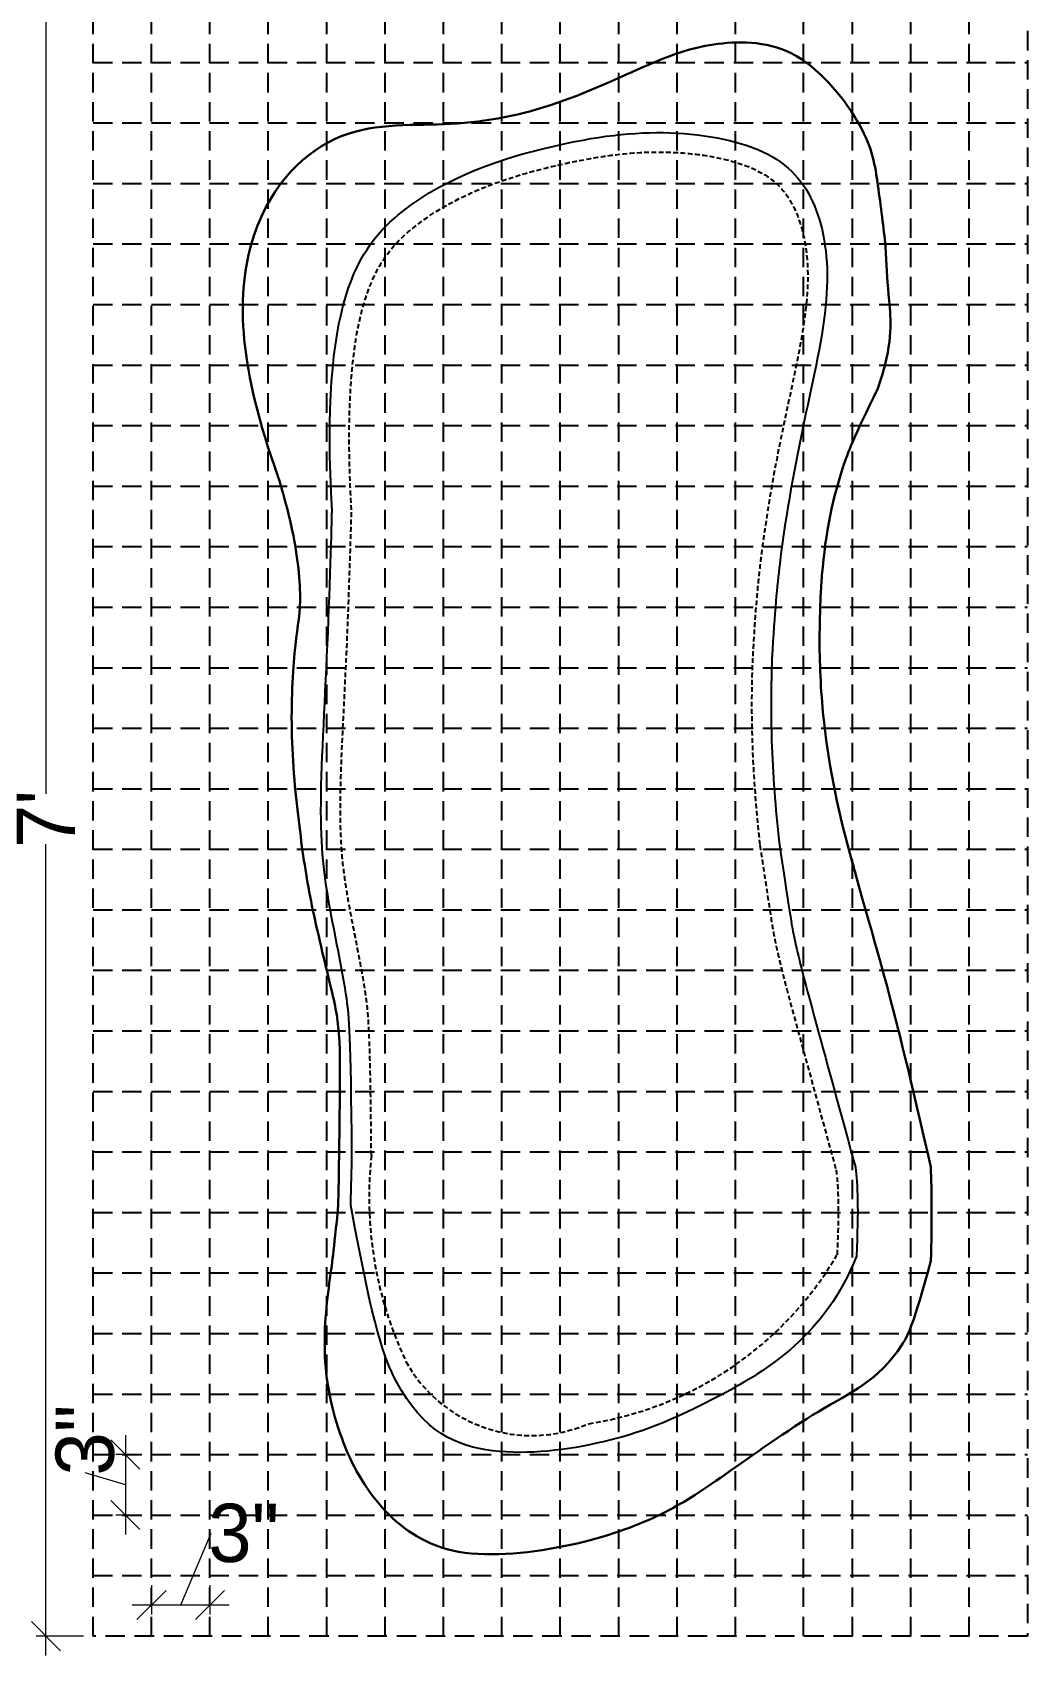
# Model space of a CAD drawing. Header units: millimetres. Extents: x 56222 to 3066687, y -650199 to -121287.
# Drawn here: x 134190.9 to 134242.2, y -184008.4 to -183924.8 of the extents above; entities that cross this region are included whole.
import ezdxf

# ---------------------------------------------------------------- set-up
doc = ezdxf.new("R2010")
doc.units = ezdxf.units.MM
doc.header["$MEASUREMENT"] = 0
doc.header["$PDMODE"] = 35
for name, pattern in [('DASHED', [0.75, 0.5, -0.25]), ('DASHED2', [0.375, 0.25, -0.125]), ('DASHEDX2', [1.5, 1, -0.5])]:
    doc.linetypes.add(name, pattern=pattern)
doc.layers.get('Defpoints').update_dxf_attribs({"color": 220})
for name, color, linetype, lineweight in [('Dimension', 10, 'DASHEDX2', 20), ('FURNITURE', 32, 'Continuous', 9), ('furniture dimensions', 1, 'DASHED', 0), ('glass', 132, 'Continuous', 20), ('wall', 7, 'Continuous', 30)]:
    doc.layers.add(name, color=color, linetype=linetype, lineweight=lineweight)
doc.styles.add('century g', font='GOTHIC.TTF')
doc.dimstyles.new('Archana', dxfattribs={"dimtxt": 2, "dimasz": 0.75, "dimexe": 0.5, "dimexo": 0.5, "dimgap": 0, "dimtad": 0, "dimzin": 0, "dimdsep": 46, "dimlunit": 4, "dimtxsty": 'century g', "dimblk": 'OBLIQUE', "dimcen": 0, "dimdle": 1, "dimclrd": 256, "dimclre": 256, "dimclrt": 256, "dimadec": 0, "dimazin": 0, "dimtfac": 1, "dimtofl": 0, "dimtmove": 1, "dimatfit": 3, "dimfxl": 1, "dimfxlon": 1, "dimtolj": 1, "dimtzin": 0, "dimlwd": -1, "dimlwe": -1, "dimarcsym": 0})

# ---------------------------------------------------------------- blocks, each defined once
blk = doc.blocks.new('_Oblique')
at = {"layer": 'wall', "color": 0, "lineweight": -2}
blk.add_line((-0.5, -0.5), (0.5, 0.5), dxfattribs=at)
blk = doc.blocks.new('*D488')
at = {"layer": 'Defpoints', "color": 0, "linetype": 'Continuous', "lineweight": 30, "transparency": 16777216}
for p in [(134194.018, -183923.248, 0.119), (134191.588, -184007.407), (134194.018, -184007.407, 0.119)]:
    blk.add_point(p, dxfattribs=at)
at = {"layer": 'furniture dimensions', "color": 5, "linetype": 'Continuous', "transparency": 16777216}
for p, q in [((134191.588, -183922.248), (134191.588, -183964.037)), ((134191.588, -184008.407), (134191.588, -183966.617)), ((134193.519, -184007.407), (134191.088, -184007.407))]:
    blk.add_line(p, q, dxfattribs=at)
at = {"layer": 'furniture dimensions', "color": 5, "linetype": 'ByBlock', "transparency": 16777216}
blk.add_line((134193.519, -183923.248), (134191.088, -183923.248), dxfattribs=at)
at = {"layer": 'furniture dimensions', "color": 5, "linetype": 'Continuous', "transparency": 16777216, "xscale": 1.5, "yscale": 1.5, "zscale": 1.5}
for p, rotation in [((134191.588, -183923.248), 90), ((134191.588, -184007.407), 270)]:
    blk.add_blockref('_Oblique', p, dxfattribs=dict(at, rotation=rotation))
at = {"layer": 'furniture dimensions', "linetype": 'Continuous', "lineweight": 0, "transparency": 16777216, "insert": (134191.588, -183965.327), "char_height": 3, "attachment_point": 5, "rotation": 90, "style": 'century g'}
blk.add_mtext("\\A1;7'", dxfattribs=at)
blk = doc.blocks.new('*D490')
at = {"layer": 'Defpoints', "color": 0, "linetype": 'Continuous', "lineweight": 30, "transparency": 16777216}
for p in [(134197.027, -183998.056, 0.119), (134195.684, -184001.173), (134197.027, -184001.173, 0.119)]:
    blk.add_point(p, dxfattribs=at)
at = {"layer": 'furniture dimensions', "color": 5, "linetype": 'Continuous', "transparency": 16777216}
for p, q in [((134195.684, -183997.056), (134195.684, -184002.173)), ((134195.684, -183999.614), (134193.608, -183998.991)), ((134196.528, -184001.173), (134195.184, -184001.173))]:
    blk.add_line(p, q, dxfattribs=at)
at = {"layer": 'furniture dimensions', "color": 5, "linetype": 'ByBlock', "transparency": 16777216}
blk.add_line((134196.528, -183998.056), (134195.184, -183998.056), dxfattribs=at)
at = {"layer": 'furniture dimensions', "color": 5, "linetype": 'Continuous', "transparency": 16777216, "xscale": 1.5, "yscale": 1.5, "zscale": 1.5}
for p, rotation in [((134195.684, -183998.056), 90), ((134195.684, -184001.173), 270)]:
    blk.add_blockref('_Oblique', p, dxfattribs=dict(at, rotation=rotation))
at = {"layer": 'furniture dimensions', "linetype": 'Continuous', "lineweight": 0, "transparency": 16777216, "insert": (134193.608, -183997.311), "char_height": 3, "attachment_point": 5, "rotation": 90, "style": 'century g'}
blk.add_mtext('\\A1;3"', dxfattribs=at)
blk = doc.blocks.new('*D491')
at = {"layer": 'Defpoints', "color": 0, "linetype": 'Continuous', "lineweight": 30, "transparency": 16777216}
for p in [(134197.027, -184004.29, 0.119), (134200.036, -184004.29, 0.119), (134200.036, -184005.801)]:
    blk.add_point(p, dxfattribs=at)
at = {"layer": 'furniture dimensions', "color": 5, "linetype": 'Continuous', "transparency": 16777216}
for p, q in [((134198.531, -184005.801), (134200.099, -184002.11)), ((134200.036, -184004.789), (134200.036, -184006.301)), ((134196.027, -184005.801), (134201.036, -184005.801))]:
    blk.add_line(p, q, dxfattribs=at)
at = {"layer": 'furniture dimensions', "color": 5, "linetype": 'ByBlock', "transparency": 16777216}
blk.add_line((134197.027, -184004.789), (134197.027, -184006.301), dxfattribs=at)
at = {"layer": 'furniture dimensions', "color": 5, "linetype": 'Continuous', "transparency": 16777216, "xscale": 1.5, "yscale": 1.5, "zscale": 1.5, "rotation": 180}
blk.add_blockref('_Oblique', (134197.027, -184005.801), dxfattribs=at)
at = {"layer": 'furniture dimensions', "color": 5, "linetype": 'Continuous', "transparency": 16777216, "xscale": 1.5, "yscale": 1.5, "zscale": 1.5}
blk.add_blockref('_Oblique', (134200.036, -184005.801), dxfattribs=at)
at = {"layer": 'furniture dimensions', "linetype": 'Continuous', "lineweight": 0, "transparency": 16777216, "insert": (134201.78, -184002.11), "char_height": 3, "attachment_point": 5, "style": 'century g'}
blk.add_mtext('\\A1;3"', dxfattribs=at)

msp = doc.modelspace()

# ---------------------------------------------------------------- linework, layer by layer
at = {"layer": 'Dimension', "color": 9, "lineweight": 25, "true_color": 0xc7c8ca}
for p, q in [((134194.018, -184007.407, 0.119), (134194.018, -183923.248, 0.119)), ((134197.027, -184007.407, 0.119), (134197.027, -183923.248, 0.119)), ((134200.036, -184007.407, 0.119), (134200.036, -183923.248, 0.119)), ((134203.044, -184007.407, 0.119), (134203.044, -183923.248, 0.119)), ((134206.053, -184007.407, 0.119), (134206.053, -183923.248, 0.119)), ((134209.062, -184007.407, 0.119), (134209.062, -183923.248, 0.119)), ((134212.07, -184007.407, 0.119), (134212.07, -183923.248, 0.119)), ((134215.079, -184007.407, 0.119), (134215.079, -183923.248, 0.119)), ((134218.088, -184007.407, 0.119), (134218.088, -183923.248, 0.119)), ((134221.097, -184007.407, 0.119), (134221.097, -183923.248, 0.119)), ((134224.105, -184007.407, 0.119), (134224.105, -183923.248, 0.119)), ((134227.114, -184007.407, 0.119), (134227.114, -183923.248, 0.119)), ((134230.623, -184007.407, 0.119), (134230.623, -183923.248, 0.119)), ((134233.131, -184007.407, 0.119), (134233.131, -183923.248, 0.119)), ((134236.14, -184007.407, 0.119), (134236.14, -183923.248, 0.119)), ((134239.149, -184007.407, 0.119), (134239.149, -183923.248, 0.119)), ((134242.157, -183923.248, 0.119), (134242.157, -184007.407, 0.119)), ((134194.018, -183926.365, 0.119), (134242.157, -183926.365, 0.119)), ((134194.018, -183929.482, 0.119), (134242.157, -183929.482, 0.119)), ((134194.018, -183932.599, 0.119), (134242.157, -183932.599, 0.119)), ((134194.018, -183935.716, 0.119), (134242.157, -183935.716, 0.119)), ((134194.018, -183938.833, 0.119), (134242.157, -183938.833, 0.119)), ((134194.018, -183941.95, 0.119), (134242.157, -183941.95, 0.119)), ((134194.018, -183945.067, 0.119), (134242.157, -183945.067, 0.119)), ((134194.018, -183948.184, 0.119), (134242.157, -183948.184, 0.119)), ((134194.018, -183951.301, 0.119), (134242.157, -183951.301, 0.119)), ((134194.018, -183954.418, 0.119), (134242.157, -183954.418, 0.119)), ((134194.018, -183957.535, 0.119), (134242.157, -183957.535, 0.119)), ((134194.018, -183960.652, 0.119), (134242.157, -183960.652, 0.119)), ((134194.018, -183963.769, 0.119), (134242.157, -183963.769, 0.119)), ((134194.018, -183966.886, 0.119), (134242.157, -183966.886, 0.119)), ((134194.018, -183970.003, 0.119), (134242.157, -183970.003, 0.119)), ((134194.018, -183973.12, 0.119), (134242.157, -183973.12, 0.119)), ((134194.018, -183976.237, 0.119), (134242.157, -183976.237, 0.119)), ((134194.018, -183979.354, 0.119), (134242.157, -183979.354, 0.119)), ((134194.018, -183982.471, 0.119), (134242.157, -183982.471, 0.119)), ((134194.018, -183985.588, 0.119), (134242.157, -183985.588, 0.119)), ((134194.018, -183988.705, 0.119), (134242.157, -183988.705, 0.119)), ((134194.018, -183991.822, 0.119), (134242.157, -183991.822, 0.119)), ((134194.018, -183994.939, 0.119), (134242.157, -183994.939, 0.119)), ((134194.018, -183998.056, 0.119), (134242.157, -183998.056, 0.119)), ((134194.018, -184001.173, 0.119), (134242.157, -184001.173, 0.119)), ((134194.018, -184004.29, 0.119), (134242.157, -184004.29, 0.119)), ((134242.157, -184007.407, 0.119), (134194.018, -184007.407, 0.119))]:
    msp.add_line(p, q, dxfattribs=at)
at = {"layer": 'FURNITURE', "lineweight": 30}
for points, knots in [([(134203.54, -183947.67, 0.119), (134201.539, -183942.123, 0.119), (134201.228, -183934.854, 0.119), (134206.343, -183929.315, 0.119), (134212.166, -183929.776, 0.119), (134217.574, -183928.852, 0.119), (134223.019, -183926.226, 0.119), (134225.976, -183925.241, 0.119), (134230.388, -183925.288, 0.119), (134234.049, -183929.917, 0.119), (134234.431, -183932.552, 0.119), (134234.916, -183936.106, 0.119), (134234.912, -183938.138, 0.119), (134235.282, -183940.444, 0.119), (134234.596, -183942.721, 0.119), (134234.45, -183943.166, 0.119)], [0, 0, 0, 0, 1, 2, 3, 4, 5, 6, 7, 8, 9, 10, 11, 12, 12.226744, 12.226744, 12.226744, 12.226744]), ([(134234.45, -183943.166, 0.119), (134233.194, -183945.688, 0.119), (134232.164, -183948.367, 0.119), (134231.613, -183951.407, 0.119), (134231.474, -183954.227, 0.119), (134231.441, -183956.137, 0.119)], [12.596585, 12.596585, 12.596585, 12.596585, 13, 14, 14.235018, 14.235018, 14.235018, 14.235018]), ([(134206.727, -183977.211, 0.119), (134206.722, -183977.022, 0.119), (134206.654, -183975.748, 0.119), (134206.433, -183974.613, 0.119), (134205.229, -183969.774, 0.119), (134204.726, -183966.552, 0.119), (134204.135, -183961.386, 0.119), (134204.353, -183956.232, 0.119), (134204.819, -183954.418, 0.119), (134204.446, -183950.537, 0.119), (134203.54, -183947.67, 0.119), (134203.54, -183947.67, 0.119)], [31.883555, 31.883555, 31.883555, 31.883555, 32, 33, 34, 35, 36, 37, 38, 39, 40, 40, 40, 40]), ([(134231.441, -183956.137, 0.119), (134231.446, -183957.523, 0.119), (134231.647, -183961.46, 0.119), (134232.484, -183965.306, 0.119), (134233.238, -183967.937, 0.119), (134233.238, -183967.937, 0.119)], [14.425563, 14.425563, 14.425563, 14.425563, 15, 16, 16.082085, 16.082085, 16.082085, 16.082085]), ([(134237.178, -183988.078, 0.119), (134236.274, -183991.418, 0.119), (134234.831, -183994.097, 0.119), (134231.62, -183995.473, 0.119), (134226.086, -183999.468, 0.119), (134223.546, -184001.127, 0.119), (134219.39, -184002.75, 0.119), (134212.64, -184003.644, 0.119), (134209.025, -184001.332, 0.119), (134206.856, -183997.913, 0.119), (134205.699, -183993.289, 0.119), (134206.151, -183989.333, 0.119), (134206.406, -183987.697, 0.119), (134206.651, -183985.211, 0.119)], [19.749544, 19.749544, 19.749544, 19.749544, 20, 21, 22, 23, 24, 25, 26, 27, 28, 29, 29.573606, 29.573606, 29.573606, 29.573606])]:
    msp.add_open_spline(points, degree=3, knots=knots, dxfattribs=at)
for points in [[(134233.238, -183967.937, 0.119), (134234.422, -183972.263, 0.119), (134235.13, -183974.172, 0.119), (134237.167, -183983.239, 0.119)], [(134206.651, -183985.211, 0.119), (134206.717, -183981.287, 0.119), (134206.739, -183979.305, 0.119), (134206.727, -183977.211, 0.119)], [(134237.167, -183983.239, 0.119), (134237.226, -183984.526, 0.119), (134237.237, -183986.104, 0.119), (134237.178, -183988.078, 0.119)]]:
    msp.add_open_spline(points, degree=3, dxfattribs=at)
at = {"layer": 'glass', "color": 3, "linetype": 'DASHED2', "lineweight": 25}
for centre, radius, start, end in [((134228.041, -183984.81, 0.119), 19.806, 173.7491, 205.27742), ((134216.777, -183978.623, 0.119), 18.063, 278.85295, 329.49548), ((134216.611, -183989.669, 0.119), 7.412, 209.04013, 293.41374)]:
    msp.add_arc(centre, radius, start, end, dxfattribs=at)
at = {"layer": 'glass', "lineweight": 25}
for points, knots in [([(134206.329, -183949.472, 0.119), (134205.72, -183938.738, 0.119), (134209.483, -183933.066, 0.119), (134217.997, -183930.398, 0.119), (134223.801, -183929.688, 0.119), (134229.329, -183930.793, 0.119), (134231.54, -183933.712, 0.119), (134232.133, -183938.288, 0.119), (134230.632, -183944.719, 0.119), (134229.521, -183950.508, 0.119), (134229.132, -183954.583, 0.119), (134228.991, -183957.077, 0.119)], [0, 0, 0, 0, 1, 2, 3, 4, 5, 6, 7, 8, 8.432235, 8.432235, 8.432235, 8.432235]), ([(134207.352, -183982.662, 0.119), (134207.298, -183976.387, 0.119), (134207.103, -183974.218, 0.119), (134206.184, -183969.989, 0.119), (134205.553, -183965.748, 0.119), (134206.15, -183956.586, 0.119), (134206.329, -183949.472, 0.119), (134206.329, -183949.472, 0.119)], [22.336169, 22.336169, 22.336169, 22.336169, 23, 24, 25, 26, 27, 27, 27, 27]), ([(134228.991, -183957.077, 0.119), (134228.937, -183958.418, 0.119), (134228.913, -183961.454, 0.119), (134229.162, -183964.794, 0.119), (134229.36, -183966.531, 0.119)], [8.5644061, 8.5644061, 8.5644061, 8.5644061, 9, 9.5061758, 9.5061758, 9.5061758, 9.5061758]), ([(134229.36, -183966.531, 0.119), (134229.976, -183970.647, 0.119), (134230.425, -183972.948, 0.119), (134230.989, -183974.794, 0.119), (134233.286, -183983.259, 0.119)], [9.8881173, 9.8881173, 9.8881173, 9.8881173, 10, 10.6503511, 10.6503511, 10.6503511, 10.6503511]), ([(134233.338, -183987.842, 0.119), (134231.767, -183991.884, 0.119), (134225.232, -183995.844, 0.119), (134220.459, -183997.574, 0.119), (134214.449, -183998.34, 0.119), (134210.294, -183996.61, 0.119), (134208.456, -183991.588, 0.119), (134207.294, -183985.219, 0.119)], [14.12882, 14.12882, 14.12882, 14.12882, 15, 16, 17, 18, 18.438541, 18.438541, 18.438541, 18.438541])]:
    msp.add_open_spline(points, degree=3, knots=knots, dxfattribs=at)
at = {"layer": 'glass', "color": 3, "linetype": 'DASHED2', "lineweight": 25}
for points, knots in [([(134207.327, -183949.415, 0.119), (134207.234, -183947.768, 0.119), (134207.2, -183946.315, 0.119), (134207.253, -183942.463, 0.119), (134207.495, -183940.574, 0.119), (134208.115, -183938.205, 0.119), (134208.422, -183937.469, 0.119), (134209.104, -183936.279, 0.119), (134209.479, -183935.823, 0.119), (134210.111, -183935.211, 0.119), (134210.338, -183935.016, 0.119), (134211.236, -183934.307, 0.119), (134211.94, -183933.865, 0.119), (134214.123, -183932.73, 0.119), (134215.673, -183932.228, 0.119), (134217.673, -183931.717, 0.119), (134218.21, -183931.594, 0.119), (134219.229, -183931.381, 0.119), (134219.716, -183931.292, 0.119), (134221.121, -183931.076, 0.119), (134221.986, -183930.998, 0.119), (134223.295, -183930.974, 0.119), (134223.76, -183930.985, 0.119), (134224.681, -183931.045, 0.119), (134225.134, -183931.094, 0.119), (134226.441, -183931.299, 0.119), (134227.242, -183931.512, 0.119), (134228.527, -183932.051, 0.119), (134228.991, -183932.366, 0.119), (134229.66, -183933.044, 0.119), (134229.899, -183933.391, 0.119), (134230.307, -183934.213, 0.119), (134230.475, -183934.69, 0.119), (134230.722, -183935.746, 0.119), (134230.801, -183936.329, 0.119), (134230.851, -183937.633, 0.119), (134230.818, -183938.353, 0.119), (134230.627, -183939.943, 0.119), (134230.472, -183940.81, 0.119), (134230.115, -183942.59, 0.119), (134229.916, -183943.497, 0.119), (134229.49, -183945.502, 0.119), (134229.265, -183946.602, 0.119), (134228.847, -183948.902, 0.119), (134228.653, -183950.102, 0.119), (134228.446, -183951.673, 0.119), (134228.408, -183951.976, 0.119), (134228.335, -183952.598, 0.119), (134228.3, -183952.919, 0.119), (134228.196, -183953.973, 0.119), (134228.13, -183954.795, 0.119), (134228.038, -183956.243, 0.119), (134228.016, -183956.616, 0.119), (134227.993, -183957.021, 0.119)], [0, 0, 0, 0, 0.155288, 0.155288, 0.465865, 0.465865, 0.677631, 0.677631, 0.889397, 0.889397, 0.999551, 0.999551, 1.302206, 1.302206, 1.907514, 1.907514, 2.138953, 2.138953, 2.370393, 2.370393, 2.833272, 2.833272, 3.093939, 3.093939, 3.354606, 3.354606, 3.875939, 3.875939, 4.397273, 4.397273, 4.825141, 4.825141, 5.253008, 5.253008, 5.680876, 5.680876, 6.119413, 6.119413, 6.55795, 6.55795, 6.970975, 6.970975, 7.44307, 7.44307, 7.915166, 7.915166, 8.02696, 8.02696, 8.138753, 8.138753, 8.36234, 8.36234, 8.432235, 8.432235, 8.432235, 8.432235]), ([(134208.352, -183982.653, 0.119), (134208.342, -183981.513, 0.119), (134208.332, -183980.55, 0.119), (134208.297, -183978.096, 0.119), (134208.269, -183977.039, 0.119), (134208.213, -183975.79, 0.119), (134208.187, -183975.425, 0.119), (134208.127, -183974.819, 0.119), (134208.093, -183974.581, 0.119), (134208.022, -183974.105, 0.119), (134207.983, -183973.864, 0.119), (134207.858, -183973.134, 0.119), (134207.765, -183972.639, 0.119), (134207.55, -183971.525, 0.119), (134207.426, -183970.906, 0.119), (134207.23, -183969.876, 0.119), (134207.154, -183969.461, 0.119), (134207.018, -183968.633, 0.119), (134206.958, -183968.217, 0.119), (134206.809, -183966.889, 0.119), (134206.751, -183965.897, 0.119), (134206.763, -183963.708, 0.119), (134206.799, -183962.665, 0.119), (134206.884, -183960.74, 0.119), (134206.925, -183959.909, 0.119), (134207.003, -183958.328, 0.119), (134207.04, -183957.589, 0.119), (134207.142, -183955.323, 0.119), (134207.2, -183953.73, 0.119), (134207.285, -183951.097, 0.119), (134207.314, -183950.059, 0.119), (134207.327, -183949.558, 0.119), (134207.328, -183949.498, 0.119), (134207.328, -183949.497, 0.119)], [22.336169, 22.336169, 22.336169, 22.336169, 22.4567, 22.4567, 22.697762, 22.697762, 22.859395, 22.859395, 23.021028, 23.021028, 23.182661, 23.182661, 23.505928, 23.505928, 23.908586, 23.908586, 24.193194, 24.193194, 24.477803, 24.477803, 25.04702, 25.04702, 25.448184, 25.448184, 25.724732, 25.724732, 25.954227, 25.954227, 26.413218, 26.413218, 26.872209, 26.872209, 27, 27, 27, 27]), ([(134227.992, -183957.037, 0.119), (134227.943, -183958.24, 0.119), (134227.929, -183959.495, 0.119), (134228.004, -183962.693, 0.119), (134228.145, -183964.703, 0.119), (134228.367, -183966.644, 0.119)], [8.5644061, 8.5644061, 8.5644061, 8.5644061, 8.9489776, 8.9489776, 9.5061758, 9.5061758, 9.5061758, 9.5061758]), ([(134228.371, -183966.679, 0.119), (134228.563, -183967.959, 0.119), (134228.701, -183968.875, 0.119), (134228.917, -183970.279, 0.119), (134228.985, -183970.708, 0.119), (134229.067, -183971.188, 0.119), (134229.09, -183971.314, 0.119), (134229.125, -183971.485, 0.119), (134229.136, -183971.541, 0.119), (134229.161, -183971.659, 0.119), (134229.174, -183971.718, 0.119), (134229.212, -183971.894, 0.119), (134229.238, -183972.012, 0.119), (134229.319, -183972.37, 0.119), (134229.377, -183972.614, 0.119), (134229.571, -183973.401, 0.119), (134229.727, -183973.998, 0.119), (134230.39, -183976.462, 0.119), (134231.093, -183978.999, 0.119), (134232.311, -183983.487, 0.119), (134232.316, -183983.504, 0.119), (134232.32, -183983.52, 0.119)], [9.8881173, 9.8881173, 9.8881173, 9.8881173, 9.922903, 9.922903, 9.9616439, 9.9616439, 9.9895825, 9.9895825, 10.0092484, 10.0092484, 10.0289142, 10.0289142, 10.068246, 10.068246, 10.1469094, 10.1469094, 10.3042363, 10.3042363, 10.6490827, 10.6490827, 10.6503511, 10.6503511, 10.6503511, 10.6503511]), ([(134232.295, -183983.394, 0.119), (134232.344, -183983.753, 0.119), (134232.383, -183984.211, 0.119), (134232.414, -183985.473, 0.119), (134232.406, -183986.274, 0.119), (134232.355, -183987.466, 0.119), (134232.348, -183987.626, 0.119), (134232.34, -183987.792, 0.119)], [11.0618573, 11.0618573, 11.0618573, 11.0618573, 11.1090482, 11.1090482, 11.1562392, 11.1562392, 11.1633033, 11.1633033, 11.1633033, 11.1633033])]:
    msp.add_open_spline(points, degree=3, knots=knots, dxfattribs=at)
at = {"layer": 'glass', "lineweight": 25}
for points in [[(134207.294, -183985.219, 0.119), (134207.317, -183984.224, 0.119), (134207.336, -183983.38, 0.119), (134207.352, -183982.662, 0.119)], [(134233.286, -183983.259, 0.119), (134233.404, -183984.121, 0.119), (134233.459, -183985.427, 0.119), (134233.338, -183987.842, 0.119)]]:
    msp.add_open_spline(points, degree=3, dxfattribs=at)

# ---------------------------------------------------------------- dimensions: what is measured, and where the dimension line sits
at = {"layer": 'furniture dimensions', "color": 5, "linetype": 'Continuous', "lineweight": 0}
for base, p1, p2, picture, middle in [((134191.588, -184007.407), (134194.018, -183923.248, 0.119), (134194.018, -184007.407, 0.119), '*D488', (134191.588, -183965.327)), ((134195.684, -184001.173), (134197.027, -183998.056, 0.119), (134197.027, -184001.173, 0.119), '*D490', (134193.608, -183998.991))]:
    dim = msp.add_linear_dim(base=base, p1=p1, p2=p2, angle=90, dimstyle='Archana', override={"dimtxt": 3, "dimasz": 1.5, "dimdec": 0, "dimclrd": 5, "dimclre": 5, "dimfxl": 4}, dxfattribs=at)
    dim.commit()
    dim.dimension.update_dxf_attribs({"geometry": picture, "text_midpoint": middle})
dim = msp.add_linear_dim(base=(134200.036, -184005.801), p1=(134197.027, -184004.29, 0.119), p2=(134200.036, -184004.29, 0.119), dimstyle='Archana', override={"dimtxt": 3, "dimasz": 1.5, "dimdec": 0, "dimclrd": 5, "dimclre": 5, "dimfxl": 4}, dxfattribs=at)
dim.commit()
dim.dimension.update_dxf_attribs({"geometry": '*D491', "text_midpoint": (134200.099, -184002.11), "dimtype": 160})

doc.saveas('drawing.dxf')
